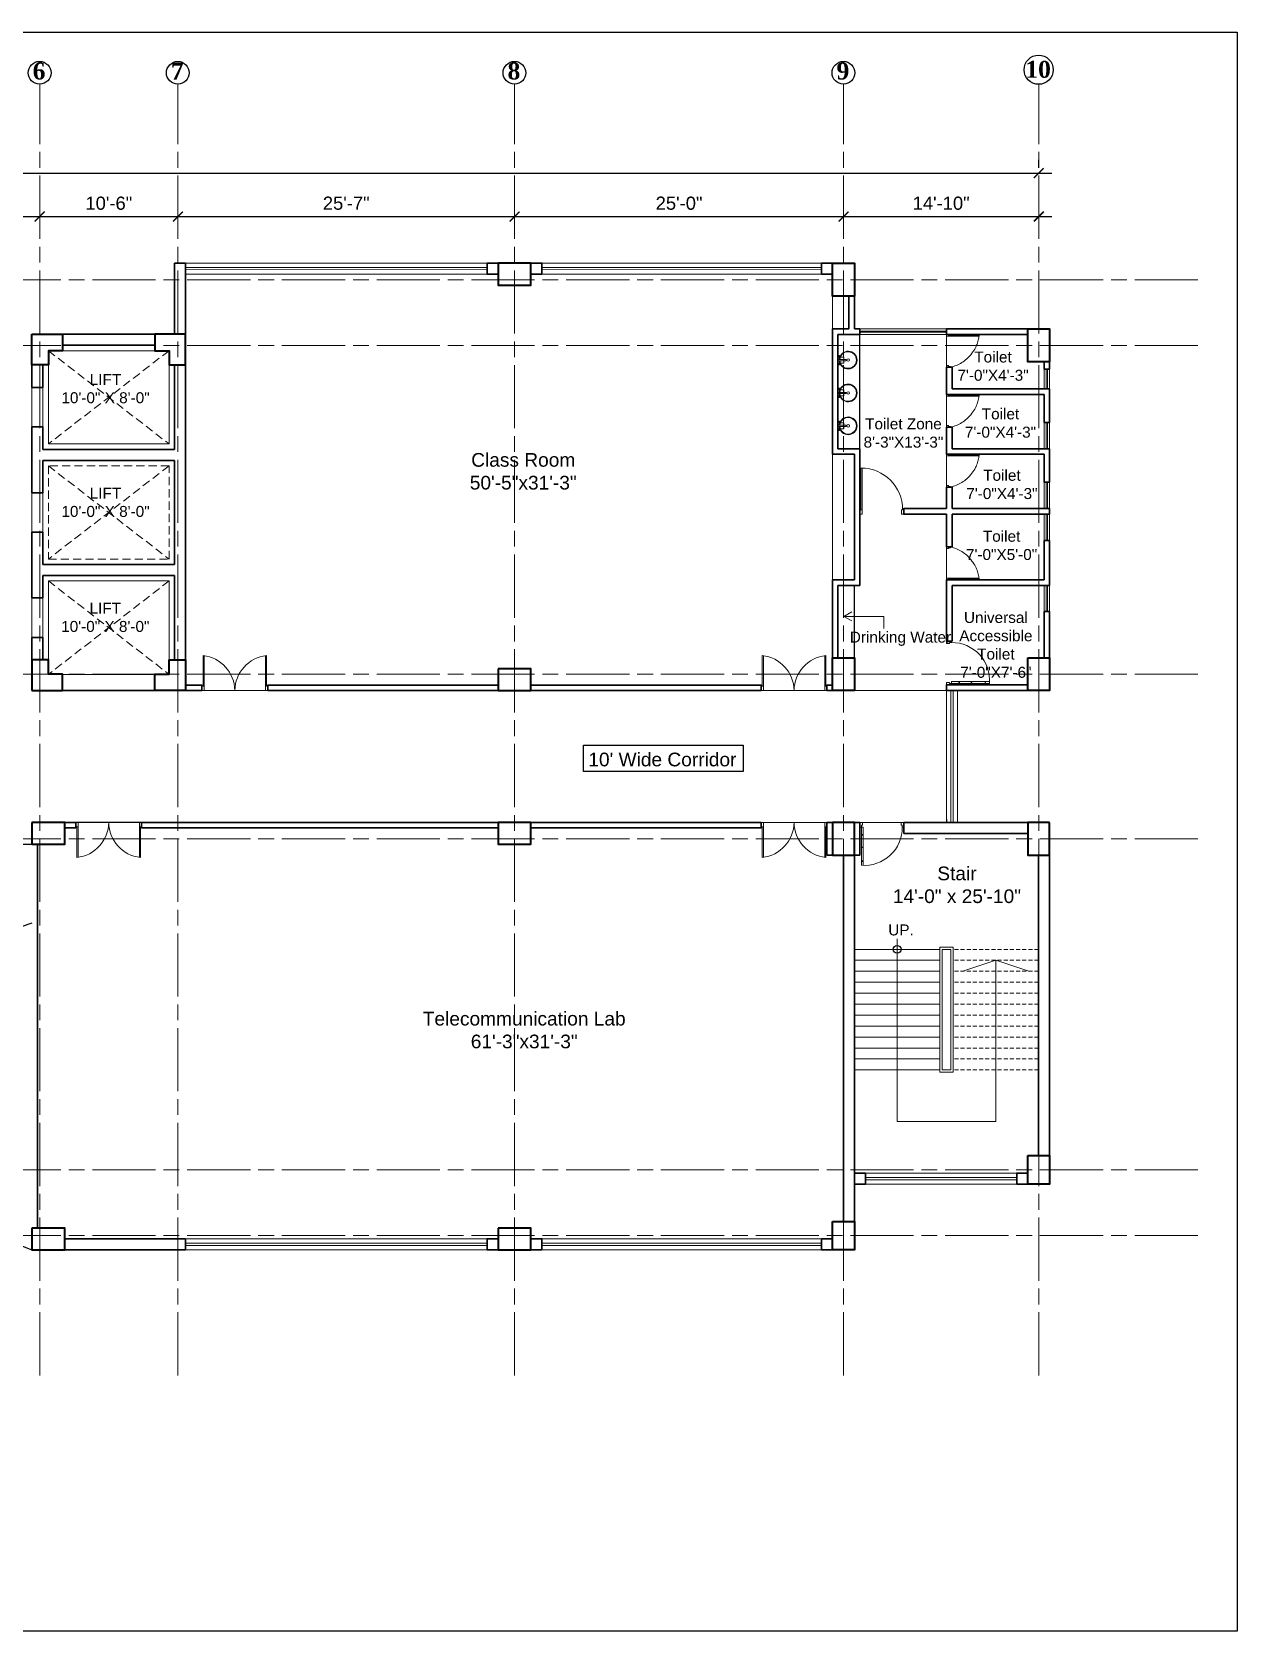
# Model space of a CAD drawing. Header units: inches. Extents: x -12 to 20935469, y -1604 to 24729220.
# Drawn here: x 20841483 to 20842581, y 24714434 to 24715893 of the extents above; entities that cross this region are included whole.
import ezdxf
from ezdxf import colors
from ezdxf.entities.mleader import LeaderData, LeaderLine
from ezdxf.math import Vec2, Vec3

# ---------------------------------------------------------------- set-up
doc = ezdxf.new("R2010")
doc.units = ezdxf.units.IN
doc.header["$LTSCALE"] = 0.03
doc.header["$MEASUREMENT"] = 0
doc.header["$PDMODE"] = 32
doc.header["$PDSIZE"] = 15
doc.linetypes.add('ACAD_ISO08W100', pattern=[36, 24, -3, 6, -3])
doc.linetypes.add('DASHED2', pattern=[0.375, 0.25, -0.125])
for name, color, linetype, lineweight in [('column', 1, 'Continuous', 40), ('Dim Line', 252, 'Continuous', 13), ('Door', 7, 'Continuous', 18), ('Dot', 253, 'Continuous', 0), ('Gas', 21, 'Continuous', 5), ('Glass Line', 252, 'Continuous', 9), ('Grid Line', 252, 'Continuous', 18), ('Hatch', 253, 'Continuous', 15), ('Main Wall', 7, 'Continuous', 30), ('RAIL', 23, 'Continuous', 13), ('STAIR', 46, 'Continuous', 15), ('TOILET FIXTURE', 142, 'Continuous', 5), ('wind.', 150, 'Continuous', 20)]:
    doc.layers.add(name, color=color, linetype=linetype, lineweight=lineweight)
doc.layers.add('FUR', color=251, linetype='Continuous')
doc.layers.add('TEXT', color=7, linetype='Continuous')
doc.styles.add('2', font='swisscl.ttf')
doc.styles.add('RomanS', font='arial.ttf', dxfattribs={"height": 12})
doc.styles.get("Standard").update_dxf_attribs({"font": 'timesbd.ttf'})
doc.dimstyles.new('Aec_Arch_I', dxfattribs={"dimscale": 96, "dimtxt": 12, "dimasz": 0.09375, "dimexe": 0.125, "dimexo": 0.125, "dimgap": 0.0625, "dimtad": 1, "dimdec": 0, "dimzin": 3, "dimdsep": 46, "dimlunit": 4, "dimtxsty": 'RomanS', "dimblk1": 'ARCHTICK', "dimblk2": 'ARCHTICK', "dimsah": 1, "dimcen": 0.09375, "dimdle": 0.125, "dimadec": 0, "dimazin": 0, "dimtfac": 0.75, "dimtdec": 0, "dimtmove": 2, "dimatfit": 3, "dimldrblk": 'ARCHTICK', "dimfxl": 1, "dimfrac": 1, "dimtolj": 1, "dimtzin": 0, "dimarcsym": 0})

# ---------------------------------------------------------------- blocks, each defined once
blk = doc.blocks.new('_ArchTick')
at = {"color": 0, "linetype": 'ByBlock', "lineweight": 35, "const_width": 0.15}
blk.add_lwpolyline([(-0.5, -0.5), (0.5, 0.5)], dxfattribs=at)
blk = doc.blocks.new('*D21')
at = {"layer": 'Defpoints', "color": 0, "transparency": 16777216}
for p in [(20831844.3, 24724578.2), (20832040.8, 24724578.2), (20832040.8, 24724578.2)]:
    blk.add_point(p, dxfattribs=at)
at = {"layer": 'Dim Line', "color": 0, "lineweight": -2, "transparency": 16777216}
for p, q in [((20831832.3, 24724578.2), (20832052.8, 24724578.2)), ((20831844.3, 24724566.2), (20831844.3, 24724566.2)), ((20832040.8, 24724566.2), (20832040.8, 24724566.2))]:
    blk.add_line(p, q, dxfattribs=at)
at = {"layer": 'Dim Line', "color": 0, "lineweight": -2, "transparency": 16777216, "xscale": 9, "yscale": 9, "zscale": 9, "rotation": 180}
blk.add_blockref('_ArchTick', (20831844.3, 24724578.2), dxfattribs=at)
at = {"layer": 'Dim Line', "color": 0, "lineweight": -2, "transparency": 16777216, "xscale": 9, "yscale": 9, "zscale": 9}
blk.add_blockref('_ArchTick', (20832040.8, 24724578.2), dxfattribs=at)
at = {"layer": 'Dim Line', "color": 0, "transparency": 16777216, "insert": (20831942.5, 24724590.3), "char_height": 12, "attachment_point": 5, "style": 'RomanS'}
blk.add_mtext('\\A1;16\'-5"', dxfattribs=at)
blk = doc.blocks.new('*D22')
at = {"layer": 'Defpoints', "color": 0, "transparency": 16777216}
for p in [(20832040.8, 24724578.2), (20832166.8, 24724578.2), (20832166.8, 24724578.2)]:
    blk.add_point(p, dxfattribs=at)
at = {"layer": 'Dim Line', "color": 0, "lineweight": -2, "transparency": 16777216}
for p, q in [((20832028.8, 24724578.2), (20832178.8, 24724578.2)), ((20832040.8, 24724566.2), (20832040.8, 24724566.2)), ((20832166.8, 24724566.2), (20832166.8, 24724566.2))]:
    blk.add_line(p, q, dxfattribs=at)
at = {"layer": 'Dim Line', "color": 0, "lineweight": -2, "transparency": 16777216, "xscale": 9, "yscale": 9, "zscale": 9, "rotation": 180}
blk.add_blockref('_ArchTick', (20832040.8, 24724578.2), dxfattribs=at)
at = {"layer": 'Dim Line', "color": 0, "lineweight": -2, "transparency": 16777216, "xscale": 9, "yscale": 9, "zscale": 9}
blk.add_blockref('_ArchTick', (20832166.8, 24724578.2), dxfattribs=at)
at = {"layer": 'Dim Line', "color": 0, "transparency": 16777216, "insert": (20832103.8, 24724590.3), "char_height": 12, "attachment_point": 5, "style": 'RomanS'}
blk.add_mtext('\\A1;10\'-6"', dxfattribs=at)
blk = doc.blocks.new('*D23')
at = {"layer": 'Defpoints', "color": 0, "transparency": 16777216}
for p in [(20832166.8, 24724578.2), (20832473.8, 24724578.2), (20832473.8, 24724578.2)]:
    blk.add_point(p, dxfattribs=at)
at = {"layer": 'Dim Line', "color": 0, "lineweight": -2, "transparency": 16777216}
for p, q in [((20832154.8, 24724578.2), (20832485.8, 24724578.2)), ((20832166.8, 24724566.2), (20832166.8, 24724566.2)), ((20832473.8, 24724566.2), (20832473.8, 24724566.2))]:
    blk.add_line(p, q, dxfattribs=at)
at = {"layer": 'Dim Line', "color": 0, "lineweight": -2, "transparency": 16777216, "xscale": 9, "yscale": 9, "zscale": 9, "rotation": 180}
blk.add_blockref('_ArchTick', (20832166.8, 24724578.2), dxfattribs=at)
at = {"layer": 'Dim Line', "color": 0, "lineweight": -2, "transparency": 16777216, "xscale": 9, "yscale": 9, "zscale": 9}
blk.add_blockref('_ArchTick', (20832473.8, 24724578.2), dxfattribs=at)
at = {"layer": 'Dim Line', "color": 0, "transparency": 16777216, "insert": (20832320.3, 24724590.3), "char_height": 12, "attachment_point": 5, "style": 'RomanS'}
blk.add_mtext('\\A1;25\'-7"', dxfattribs=at)
blk = doc.blocks.new('*D10')
at = {"layer": 'Defpoints', "color": 0, "transparency": 16777216}
for p in [(20832473.8, 24724578.2), (20832773.8, 24724578.2), (20832773.8, 24724578.2)]:
    blk.add_point(p, dxfattribs=at)
at = {"layer": 'Dim Line', "color": 0, "lineweight": -2, "transparency": 16777216}
blk.add_line((20832461.8, 24724578.2), (20832785.8, 24724578.2), dxfattribs=at)
at = {"layer": 'Dim Line', "color": 0, "lineweight": -2, "transparency": 16777216, "xscale": 9, "yscale": 9, "zscale": 9, "rotation": 180}
blk.add_blockref('_ArchTick', (20832473.8, 24724578.2), dxfattribs=at)
at = {"layer": 'Dim Line', "color": 0, "lineweight": -2, "transparency": 16777216, "xscale": 9, "yscale": 9, "zscale": 9}
blk.add_blockref('_ArchTick', (20832773.8, 24724578.2), dxfattribs=at)
at = {"layer": 'Dim Line', "color": 0, "transparency": 16777216, "insert": (20832623.8, 24724590.3), "char_height": 12, "attachment_point": 5, "style": 'RomanS'}
blk.add_mtext('\\A1;25\'-0"', dxfattribs=at)
blk = doc.blocks.new('*D11')
at = {"layer": 'Defpoints', "color": 0, "transparency": 16777216}
for p in [(20832773.8, 24724578.2), (20832951.8, 24724578.2), (20832951.8, 24724578.2)]:
    blk.add_point(p, dxfattribs=at)
at = {"layer": 'Dim Line', "color": 0, "lineweight": -2, "transparency": 16777216}
for p, q in [((20832761.8, 24724578.2), (20832963.8, 24724578.2)), ((20832951.8, 24724566.2), (20832951.8, 24724566.2))]:
    blk.add_line(p, q, dxfattribs=at)
at = {"layer": 'Dim Line', "color": 0, "lineweight": -2, "transparency": 16777216, "xscale": 9, "yscale": 9, "zscale": 9, "rotation": 180}
blk.add_blockref('_ArchTick', (20832773.8, 24724578.2), dxfattribs=at)
at = {"layer": 'Dim Line', "color": 0, "lineweight": -2, "transparency": 16777216, "xscale": 9, "yscale": 9, "zscale": 9}
blk.add_blockref('_ArchTick', (20832951.8, 24724578.2), dxfattribs=at)
at = {"layer": 'Dim Line', "color": 0, "transparency": 16777216, "insert": (20832862.8, 24724590.3), "char_height": 12, "attachment_point": 5, "style": 'RomanS'}
blk.add_mtext('\\A1;14\'-10"', dxfattribs=at)
blk = doc.blocks.new('*D13')
at = {"layer": 'Defpoints', "color": 0, "transparency": 16777216}
for p in [(20830948.3, 24724610.7), (20832951.8, 24724617.8), (20832951.8, 24724610.7)]:
    blk.add_point(p, dxfattribs=at)
at = {"layer": 'Dim Line', "color": 0, "lineweight": -2, "transparency": 16777216}
for p, q in [((20830948.3, 24724622.7), (20830948.3, 24724629.8)), ((20832951.8, 24724622.7), (20832951.8, 24724629.8)), ((20830936.3, 24724617.8), (20832963.8, 24724617.8))]:
    blk.add_line(p, q, dxfattribs=at)
at = {"layer": 'Dim Line', "color": 0, "lineweight": -2, "transparency": 16777216, "xscale": 9, "yscale": 9, "zscale": 9, "rotation": 180}
blk.add_blockref('_ArchTick', (20830948.3, 24724617.8), dxfattribs=at)
at = {"layer": 'Dim Line', "color": 0, "lineweight": -2, "transparency": 16777216, "xscale": 9, "yscale": 9, "zscale": 9}
blk.add_blockref('_ArchTick', (20832951.8, 24724617.8), dxfattribs=at)
at = {"layer": 'Dim Line', "color": 0, "transparency": 16777216, "insert": (20831950, 24724629.9), "char_height": 12, "attachment_point": 5, "style": 'RomanS'}
blk.add_mtext('\\A1;166\'-11"', dxfattribs=at)
blk = doc.blocks.new('A$C36295410')
at = {"layer": 'Door'}
for p, q in [((1, 4), (1, 32)), ((2, 0), (2, 32)), ((58, 0), (58, 32)), ((59, 4), (59, 32)), ((1, 5), (0, 5)), ((2, 4), (1, 4)), ((58, 4), (59, 4)), ((59, 5), (60, 5)), ((2, 0), (0, 0)), ((58, 0), (60, 0))]:
    blk.add_line(p, q, dxfattribs=at)
for centre, start, end in [((-2.5, -0.3), 0.5906, 83.7783), ((62.5, -0.3), 96.2217, 179.4094)]:
    blk.add_arc(centre, 32.5, start, end, dxfattribs=at)
blk = doc.blocks.new('Door_45')
at = {"layer": 'Door'}
for p, q in [((1.5, 5), (1.5, 44)), ((1.5, 40), (2.2, 40)), ((2.2, 40), (2.2, 39.5)), ((2.2, 39.5), (2.7, 39.5)), ((2.7, 39.5), (2.7, 40)), ((2.7, 40), (3.5, 40)), ((3.5, 44), (3.5, 5)), ((1.5, 25.8), (2.2, 25.8)), ((2.2, 25.8), (2.2, 25.3)), ((2.2, 25.3), (2.7, 25.3)), ((2.7, 25.8), (3.5, 25.8)), ((2.7, 25.3), (2.7, 25.8)), ((0, 0), (0, 5)), ((0, 5), (1.5, 5)), ((1.5, 12.6), (2.2, 12.6)), ((3.5, 5), (1.5, 5)), ((1.5, 5), (1.5, 3)), ((1.5, 3), (2.5, 3)), ((2.2, 12.6), (2.2, 13.1)), ((2.2, 13.1), (2.7, 13.1)), ((2.5, 3), (2.5, 0)), ((2.7, 13.1), (2.7, 12.6)), ((2.7, 12.6), (3.5, 12.6)), ((42.5, 3), (42.5, 0)), ((43.5, 3), (42.5, 3)), ((45, 5), (43.5, 5)), ((43.5, 5), (43.5, 3)), ((45, 0), (45, 5)), ((2.5, 0), (0, 0)), ((42.5, 0), (45, 0))]:
    blk.add_line(p, q, dxfattribs=at)
blk.add_arc((4.7, 5.3), 38.8, 359.6233, 94.6685, dxfattribs=at)
blk = doc.blocks.new('sssss-flat-876')
at = {"layer": 'Door', "linetype": 'Continuous', "ltscale": 3}
blk.add_line((3666.5, 84027.2), (3666.5, 84055.7), dxfattribs=at)
at = {"layer": 'Door', "linetype": 'Continuous', "ltscale": 3, "extrusion": (-7.21527e-09, -3.35624e-18, 1), "elevation": 0}
for points in [[(3666.5, 84057.2), (3666.5, 84055.7), (3668.4, 84055.7), (3668.4, 84056.5), (3670.2, 84056.5), (3670.2, 84057.2)], [(3668.4, 84055.7), (3696.2, 84055.7), (3696.2, 84056.5), (3668.4, 84056.5)]]:
    blk.add_lwpolyline(points, close=True, dxfattribs=at)
at = {"layer": 'Door', "linetype": 'Continuous', "ltscale": 3, "flags": 128}
blk.add_lwpolyline([(3670.2, 84027.2, 0.04096), (3675.5, 84028.9, 0.082496), (3684.9, 84034.8, 0.052187), (3689.7, 84040, 0.043988), (3692.9, 84045, 0.036571), (3694.8, 84049.6, 0.034751), (3695.9, 84054.2, 0.011435), (3696.2, 84055.7)], format="xyb", dxfattribs=at)
at = {"layer": 'Door', "linetype": 'Continuous', "ltscale": 3}
blk.add_lwpolyline([(3666.5, 84027.2), (3666.5, 84028.7), (3668.4, 84028.7), (3668.4, 84027.9), (3670.2, 84027.9), (3670.2, 84027.2)], close=True, dxfattribs=at)
blk = doc.blocks.new('7-flat-72')
at = {"layer": 'Glass Line', "color": 8, "ltscale": 20}
for p, q in [((-64478.7, 376960.5), (-64480.3, 376960.5)), ((-64480.3, 376959.5), (-64480.3, 376960.5)), ((-64480.3, 376959.5), (-64480.3, 376960.5)), ((-64478.7, 376959.5), (-64480.3, 376959.5)), ((-64480.3, 376959.1), (-64480.3, 376959.4)), ((-64478.7, 376959.4), (-64480.3, 376959.4)), ((-64478.7, 376959.1), (-64480.3, 376959.1)), ((-64480.2, 376959.4), (-64480.2, 376959.5)), ((-64480.1, 376959.5), (-64480.1, 376960.5)), ((-64479.9, 376959.5), (-64479.9, 376960.5)), ((-64479.5, 376959.5), (-64479.5, 376960.5)), ((-64479.1, 376959.5), (-64479.1, 376960.5)), ((-64478.9, 376959.5), (-64478.9, 376960.5)), ((-64478.9, 376959.4), (-64478.9, 376959.5)), ((-64478.8, 376959.5), (-64478.8, 376960.5)), ((-64478.7, 376959.5), (-64478.7, 376960.5)), ((-64478.7, 376959.1), (-64478.7, 376959.4)), ((-64475.1, 376959.4), (-64476.9, 376959.4)), ((-64476.9, 376959.1), (-64476.9, 376959.4)), ((-64475.1, 376959.1), (-64476.9, 376959.1)), ((-64476.6, 376959.4), (-64476.6, 376966.6)), ((-64475.5, 376966.6), (-64476.6, 376966.6)), ((-64475.5, 376959.4), (-64475.5, 376966.6)), ((-64475.1, 376959.1), (-64475.1, 376959.4)), ((-64473.3, 376960.5), (-64471.7, 376960.5)), ((-64473.3, 376959.5), (-64473.3, 376960.5)), ((-64473.3, 376959.5), (-64473.3, 376960.5)), ((-64473.3, 376959.5), (-64471.7, 376959.5)), ((-64473.3, 376959.1), (-64473.3, 376959.4)), ((-64473.3, 376959.4), (-64471.7, 376959.4)), ((-64473.3, 376959.1), (-64471.7, 376959.1)), ((-64473.1, 376959.5), (-64473.1, 376960.5)), ((-64473.1, 376959.4), (-64473.1, 376959.5)), ((-64472.9, 376959.5), (-64472.9, 376960.5)), ((-64472.5, 376959.5), (-64472.5, 376960.5)), ((-64472.1, 376959.5), (-64472.1, 376960.5)), ((-64471.9, 376959.5), (-64471.9, 376960.5)), ((-64471.9, 376959.4), (-64471.9, 376959.5)), ((-64471.8, 376959.5), (-64471.8, 376960.5)), ((-64471.7, 376959.5), (-64471.7, 376960.5)), ((-64471.7, 376959.1), (-64471.7, 376959.4))]:
    blk.add_line(p, q, dxfattribs=at)
blk.add_circle((-64476, 376968.4, 0), 1.08, dxfattribs=at)
for radius, start, end in [(8.1, 273.8334, 266.1883), (7.55, 274.115, 265.9068)]:
    blk.add_arc((-64476, 376968.4, 0), radius, start, end, dxfattribs=at)
blk = doc.blocks.new('SFSFSFS-flat-72')
at = {"layer": 'TOILET FIXTURE', "ltscale": 0.2}
blk.add_lwpolyline([(-3918.5, -3608.1), (-3918.5, -3602.7), (-3923.9, -3602.7), (-3923.9, -3608.1)], close=True, dxfattribs=at)
at = {"layer": 'TOILET FIXTURE', "ltscale": 20}
blk.add_blockref('7-flat-72', (60554.8, -380567.2), dxfattribs=at)
blk = doc.blocks.new('$D40')
at = {"layer": 'Door'}
for p, q in [((1, 4), (1, 42)), ((2, 0), (2, 42)), ((1, 5), (0, 5)), ((2, 0), (0, 0)), ((2, 4), (1, 4)), ((39, 4), (38, 4)), ((38, 4), (38, 0)), ((40, 0), (38, 0)), ((40, 5), (39, 5)), ((39, 5), (39, 4))]:
    blk.add_line(p, q, dxfattribs=at)
blk.add_arc((1, 4), 38, 0, 90, dxfattribs=at)
blk = doc.blocks.new('fff')
at = {"layer": 'Grid Line', "color": 252, "linetype": 'ACAD_ISO08W100', "lineweight": 9, "ltscale": 80, "true_color": 0x939598}
for p, q in [((20832040.8, 24723521.1), (20832040.8, 24724698.8)), ((20832166.8, 24723521.1), (20832166.8, 24724698.8)), ((20832473.8, 24723521.1), (20832473.8, 24724698.8)), ((20832773.8, 24723521.1), (20832773.8, 24724698.8)), ((20832951.8, 24723521.1), (20832951.8, 24724698.8)), ((20833096.9, 24724520.6), (20830726.1, 24724520.6)), ((20833096.9, 24724460.6), (20830726.1, 24724460.6)), ((20833096.9, 24724160.7), (20830726.1, 24724160.7)), ((20833096.9, 24724010.7), (20830726.1, 24724010.7)), ((20833096.9, 24723708.7), (20830726.1, 24723708.7)), ((20833096.9, 24723648.8), (20830726.1, 24723648.8))]:
    blk.add_line(p, q, dxfattribs=at)
at = {"layer": 'Dim Line'}
for base, p1, p2, picture, middle in [((20832951.7523, 24724617.8128), (20830948.3088, 24724610.7482), (20832951.7523, 24724610.7482), '*D13', (20831950.0306, 24724629.9397)), ((20832040.7792, 24724578.1666), (20831844.25, 24724578.1666), (20832040.7792, 24724578.1666), '*D21', (20831942.5146, 24724590.2934)), ((20832166.8, 24724578.2), (20832040.8, 24724578.2), (20832166.8, 24724578.2), '*D22', (20832103.8, 24724590.3)), ((20832473.8, 24724578.2), (20832166.8, 24724578.2), (20832473.8, 24724578.2), '*D23', (20832320.3, 24724590.3)), ((20832773.8, 24724578.2), (20832473.8, 24724578.2), (20832773.8, 24724578.2), '*D10', (20832623.8, 24724590.3)), ((20832951.8, 24724578.2), (20832773.8, 24724578.2), (20832951.8, 24724578.2), '*D11', (20832862.8, 24724590.3))]:
    dim = blk.add_linear_dim(base=base, p1=p1, p2=p2, dimstyle='Aec_Arch_I', dxfattribs=at)
    dim.commit()
    dim.dimension.update_dxf_attribs({"geometry": picture, "text_midpoint": middle})

msp = doc.modelspace()

# ---------------------------------------------------------------- linework, layer by layer
for p, q in [((20842237.6, 24715512.4), (20842237.6, 24715616.7)), ((20842410.6, 24715621.7), (20842410.6, 24715621.7)), ((20842232.6, 24715321.8), (20842232.6, 24715387.8)), ((20842321.6, 24715297), (20842316.6, 24715297)), ((20842316.6, 24715174.5), (20842316.6, 24715171.6)), ((20841617.6, 24715171.6), (20841482.6, 24715171.6)), ((20841617.6, 24715171.6), (20841617.6, 24715171.6)), ((20841125.1, 24715151.6), (20841482.6, 24715151.6)), ((20840585.1, 24715141.6), (20841482.6, 24714781.6)), ((20841482.6, 24715079.6), (20840585.1, 24714781.6))]:
    msp.add_line(p, q)
msp.add_lwpolyline([(20841985.7, 24715241.9), (20842131.3, 24715241.9), (20842131.3, 24715217.9), (20841985.7, 24715217.9)], close=True)
msp.add_circle((20842271.6, 24715055.8), 3.61)
at = {"layer": 'column', "lineweight": 40, "ltscale": 20}
for points in [[(20841907.6, 24715681.6), (20841907.6, 24715661.6), (20841937.6, 24715661.6), (20841937.6, 24715681.6)], [(20842212.6, 24715681.7), (20842232.6, 24715681.7), (20842232.6, 24715651.7), (20842212.6, 24715651.7)], [(20842390.6, 24715621.7), (20842410.6, 24715621.7), (20842410.6, 24715591.7), (20842390.6, 24715591.7)], [(20842212.6, 24715321.8), (20842232.6, 24715321.8), (20842232.6, 24715291.8), (20842212.6, 24715291.8)], [(20842390.6, 24715321.8), (20842410.6, 24715321.8), (20842410.6, 24715291.8), (20842390.6, 24715291.8)], [(20841907.6, 24715311.8), (20841907.6, 24715291.8), (20841937.6, 24715291.8), (20841937.6, 24715311.8)], [(20841482.6, 24715171.6), (20841482.6, 24715151.6), (20841512.6, 24715151.6), (20841512.6, 24715171.6)], [(20841907.6, 24715171.6), (20841907.6, 24715151.6), (20841937.6, 24715151.6), (20841937.6, 24715171.6)], [(20842232.6, 24715171.6), (20842212.6, 24715171.6), (20842212.6, 24715141.6), (20842232.6, 24715141.6)], [(20842410.6, 24715171.6), (20842390.6, 24715171.6), (20842390.6, 24715141.6), (20842410.6, 24715141.6)], [(20842390.6, 24714867.6), (20842410.6, 24714867.6), (20842410.6, 24714841.6), (20842390.6, 24714841.6)], [(20841482.6, 24714801.6), (20841482.6, 24714781.6), (20841512.6, 24714781.6), (20841512.6, 24714801.6)], [(20841907.6, 24714801.6), (20841907.6, 24714781.6), (20841937.6, 24714781.6), (20841937.6, 24714801.6)], [(20842212.6, 24714807.6), (20842232.6, 24714807.6), (20842232.6, 24714781.6), (20842212.6, 24714781.6)]]:
    msp.add_lwpolyline(points, close=True, dxfattribs=at)
for points in [[(20841482.6, 24715616.8), (20841510.6, 24715616.8), (20841510.6, 24715601.8), (20841497.6, 24715601.8), (20841497.6, 24715588.8), (20841482.6, 24715588.8), (20841482.6, 24715616.8)], [(20841622.6, 24715616.8), (20841594.6, 24715616.8), (20841594.6, 24715601.8), (20841607.6, 24715601.8), (20841607.6, 24715588.8), (20841622.6, 24715588.8), (20841622.6, 24715616.8)], [(20841482.6, 24715291.8), (20841510.6, 24715291.8), (20841510.6, 24715306.8), (20841497.6, 24715306.8), (20841497.6, 24715319.8), (20841482.6, 24715319.8), (20841482.6, 24715291.8)], [(20841622.6, 24715291.8), (20841594.6, 24715291.8), (20841594.6, 24715306.8), (20841607.6, 24715306.8), (20841607.6, 24715319.8), (20841622.6, 24715319.8), (20841622.6, 24715291.8)]]:
    msp.add_lwpolyline(points, dxfattribs=at)
at = {"layer": 'Defpoints'}
msp.add_lwpolyline([(20840142.6, 24715892.5), (20842581.5, 24715892.5), (20842581.5, 24714434), (20840142.6, 24714434)], close=True, dxfattribs=at)
at = {"layer": 'Dot', "linetype": 'DASHED2', "lineweight": 0, "ltscale": 1000}
for points in [[(20841497.6, 24715601.8), (20841607.6, 24715516.8), (20841607.6, 24715601.8), (20841497.6, 24715516.8)], [(20841497.6, 24715496.8), (20841607.6, 24715411.8), (20841607.6, 24715496.8), (20841497.6, 24715411.8)], [(20841497.6, 24715391.8), (20841607.7, 24715306.6), (20841607.7, 24715391.8), (20841497.6, 24715306.6)]]:
    msp.add_lwpolyline(points, dxfattribs=at)
msp.add_lwpolyline([(20841497.6, 24715411.8), (20841607.6, 24715411.8), (20841607.6, 24715496.8), (20841497.6, 24715496.8)], close=True, dxfattribs=at)
at = {"layer": 'Gas', "color": 0, "lineweight": 5}
for points in [[(20841497.6, 24715516.8), (20841607.6, 24715516.8), (20841607.6, 24715601.8), (20841497.6, 24715601.8)], [(20841497.6, 24715306.6), (20841607.7, 24715306.6), (20841607.7, 24715391.8), (20841497.6, 24715391.8)], [(20842310.6, 24715057.8), (20842322.6, 24715057.8), (20842322.6, 24714943.8), (20842310.6, 24714943.8)], [(20842312.6, 24715055.8), (20842320.6, 24715055.8), (20842320.6, 24714945.8), (20842312.6, 24714945.8)]]:
    msp.add_lwpolyline(points, close=True, dxfattribs=at)
at = {"layer": 'Hatch'}
for p, q in [((20842212.6, 24715621.7), (20842212.6, 24715651.6)), ((20841482.6, 24715291.8), (20842316.6, 24715291.8)), ((20842316.6, 24715171.6), (20841617.6, 24715171.6))]:
    msp.add_line(p, q, dxfattribs=at)
at = {"layer": 'Hatch', "lineweight": 5}
msp.add_line((20842212.6, 24715392.8), (20842212.6, 24715507.4), dxfattribs=at)
at = {"layer": 'Main Wall', "lineweight": 30}
for p, q in [((20841622.6, 24715319.8), (20841622.6, 24715681.6)), ((20841907.6, 24715681.7), (20841897.6, 24715681.7)), ((20841897.6, 24715681.7), (20841897.6, 24715671.7)), ((20841897.6, 24715671.7), (20841907.6, 24715671.7)), ((20842202.6, 24715681.7), (20842212.6, 24715681.7)), ((20842202.6, 24715671.7), (20842202.6, 24715681.7)), ((20842212.6, 24715671.7), (20842202.6, 24715671.7)), ((20842227.6, 24715621.7), (20842227.6, 24715651.7)), ((20842232.6, 24715621.7), (20842232.6, 24715651.7)), ((20841510.6, 24715616.8), (20841612.6, 24715616.8)), ((20842212.6, 24715507.4), (20842212.6, 24715621.7)), ((20842227.6, 24715621.7), (20842212.6, 24715621.7)), ((20842217.6, 24715512.4), (20842217.6, 24715616.7)), ((20842237.6, 24715616.7), (20842217.6, 24715616.7)), ((20842237.6, 24715621.7), (20842232.6, 24715621.7)), ((20842237.6, 24715616.7), (20842237.6, 24715621.7)), ((20842390.6, 24715621.7), (20842316.6, 24715621.7)), ((20842316.6, 24715616.7), (20842316.6, 24715621.7)), ((20842390.6, 24715616.7), (20842316.6, 24715616.7)), ((20841510.6, 24715606.8), (20841594.6, 24715606.8)), ((20842321.6, 24715586.7), (20842316.6, 24715586.7)), ((20842321.6, 24715586.7), (20842321.6, 24715567)), ((20842410.6, 24715585), (20842410.6, 24715591.7)), ((20841482.6, 24715568.3), (20841492.6, 24715568.3)), ((20842316.6, 24715562), (20842405.6, 24715562)), ((20842321.6, 24715567), (20842410.6, 24715567)), ((20842410.6, 24715536.4), (20842410.6, 24715567)), ((20841482.6, 24715532.3), (20841492.6, 24715532.3)), ((20842316.6, 24715532), (20842321.6, 24715532)), ((20842321.6, 24715532), (20842321.6, 24715512.4)), ((20841492.6, 24715511.8), (20841612.6, 24715511.8)), ((20842237.6, 24715512.4), (20842217.6, 24715512.4)), ((20842237.6, 24715457.8), (20842237.6, 24715512.4)), ((20842321.6, 24715512.4), (20842410.6, 24715512.4)), ((20842410.6, 24715481.8), (20842410.6, 24715512.4)), ((20841492.6, 24715501.8), (20841612.6, 24715501.8)), ((20842232.6, 24715507.4), (20842212.6, 24715507.4)), ((20842232.6, 24715392.8), (20842232.6, 24715507.4)), ((20842316.6, 24715507.4), (20842405.6, 24715507.4)), ((20842405.6, 24715507.4), (20842405.6, 24715481.8)), ((20842410.6, 24715481.8), (20842405.6, 24715481.8)), ((20841482.6, 24715472.3), (20841492.6, 24715472.3)), ((20842316.6, 24715477.4), (20842321.6, 24715477.4)), ((20842237.6, 24715387.8), (20842237.6, 24715457.8)), ((20842277.6, 24715452.8), (20842277.6, 24715457.8)), ((20842277.6, 24715452.8), (20842316.6, 24715452.8)), ((20842316.6, 24715422.8), (20842316.6, 24715452.8)), ((20842410.6, 24715457.8), (20842321.6, 24715457.8)), ((20842321.6, 24715452.8), (20842410.6, 24715452.8)), ((20842321.6, 24715422.8), (20842321.6, 24715452.8)), ((20842410.6, 24715452.8), (20842410.6, 24715457.8)), ((20841492.6, 24715436.3), (20841482.6, 24715436.3)), ((20842316.6, 24715422.8), (20842321.6, 24715422.8)), ((20842405.6, 24715428.8), (20842410.6, 24715428.8)), ((20842405.6, 24715428.8), (20842405.6, 24715392.8)), ((20842410.6, 24715387.8), (20842410.6, 24715428.8)), ((20841492.6, 24715406.8), (20841612.6, 24715406.8)), ((20841492.6, 24715396.8), (20841612.6, 24715396.8)), ((20842212.6, 24715321.8), (20842212.6, 24715392.8)), ((20842232.6, 24715392.8), (20842212.6, 24715392.8)), ((20842316.6, 24715337), (20842316.6, 24715392.8)), ((20842316.6, 24715392.8), (20842405.6, 24715392.8)), ((20842217.6, 24715321.8), (20842217.6, 24715387.8)), ((20842237.6, 24715387.8), (20842217.6, 24715387.8)), ((20842321.6, 24715337), (20842321.6, 24715387.8)), ((20842321.6, 24715387.8), (20842410.6, 24715387.8)), ((20841492.6, 24715376.3), (20841482.6, 24715376.3)), ((20842405.6, 24715363.8), (20842405.6, 24715321.8)), ((20842405.6, 24715363.8), (20842410.6, 24715363.8)), ((20842410.6, 24715321.8), (20842410.6, 24715363.8)), ((20841492.6, 24715340.3), (20841482.6, 24715340.3)), ((20842316.6, 24715337), (20842321.6, 24715337)), ((20841510.6, 24715291.8), (20841594.6, 24715291.8)), ((20841510.6, 24715291.8), (20841594.6, 24715291.8)), ((20841622.6, 24715296.8), (20841622.6, 24715296.8)), ((20841637.6, 24715296.8), (20841622.6, 24715296.8)), ((20841637.6, 24715291.8), (20841622.6, 24715291.8)), ((20841637.6, 24715291.8), (20841637.6, 24715296.8)), ((20841907.6, 24715296.8), (20841697.6, 24715296.8)), ((20841697.6, 24715291.8), (20841697.6, 24715296.8)), ((20841907.6, 24715291.8), (20841697.6, 24715291.8)), ((20842147.6, 24715296.9), (20841937.6, 24715296.9)), ((20842147.6, 24715291.8), (20841937.6, 24715291.8)), ((20842147.6, 24715296.9), (20842147.6, 24715291.8)), ((20842147.6, 24715291.8), (20842147.6, 24715296.9)), ((20842316.6, 24715297), (20842390.6, 24715297)), ((20842316.6, 24715297), (20842316.6, 24715291.9)), ((20842316.6, 24715291.9), (20842390.6, 24715291.9)), ((20841582.6, 24715166.6), (20841582.6, 24715171.6)), ((20841582.6, 24715171.6), (20841907.6, 24715171.6)), ((20841582.6, 24715166.6), (20841907.6, 24715166.6)), ((20841937.6, 24715171.6), (20842147.6, 24715171.6)), ((20841937.6, 24715166.6), (20842147.6, 24715166.6)), ((20842147.6, 24715171.6), (20842147.6, 24715166.6)), ((20842207.6, 24715171.6), (20842212.6, 24715171.6)), ((20842207.6, 24715141.6), (20842207.6, 24715171.6)), ((20842222.6, 24715171.6), (20842232.6, 24715171.6)), ((20842237.6, 24715171.6), (20842232.6, 24715171.6)), ((20842237.6, 24715141.6), (20842237.6, 24715171.6)), ((20842277.6, 24715171.6), (20842390.6, 24715171.6)), ((20842277.6, 24715171.6), (20842277.6, 24715161.6)), ((20842277.6, 24715161.6), (20842390.6, 24715161.6)), ((20842212.6, 24715141.6), (20842207.6, 24715141.6)), ((20842222.6, 24714807.6), (20842222.6, 24715141.6)), ((20842232.6, 24714807.6), (20842232.6, 24715141.6)), ((20842232.6, 24715141.6), (20842237.6, 24715141.6)), ((20842400.6, 24715141.6), (20842400.6, 24714867.6)), ((20842410.6, 24715141.6), (20842410.6, 24714867.6)), ((20842242.6, 24714851.7), (20842242.6, 24714841.7))]:
    msp.add_line(p, q, dxfattribs=at)
for points in [[(20841612.6, 24715616.8), (20841612.6, 24715681.6), (20841622.6, 24715681.6)], [(20841937.6, 24715681.7), (20841947.6, 24715681.7), (20841947.6, 24715671.7), (20841937.6, 24715671.7)], [(20841482.6, 24715588.8), (20841482.6, 24715568.3)], [(20841492.6, 24715588.8), (20841492.6, 24715568.3)], [(20841612.6, 24715511.8), (20841612.6, 24715588.8)], [(20842316.6, 24715586.7), (20842316.6, 24715562)], [(20842405.6, 24715591.7), (20842405.6, 24715585)], [(20842405.6, 24715585), (20842410.6, 24715585)], [(20842405.6, 24715562), (20842405.6, 24715536.4)], [(20841482.6, 24715532.3), (20841482.6, 24715472.3)], [(20841492.6, 24715532.3), (20841492.6, 24715511.8)], [(20842316.6, 24715532), (20842316.6, 24715507.4)], [(20842405.6, 24715536.4), (20842410.6, 24715536.4)], [(20841492.6, 24715501.8), (20841492.6, 24715472.3)], [(20841612.6, 24715406.8), (20841612.6, 24715501.8)], [(20842316.6, 24715477.4), (20842316.6, 24715457.8)], [(20842321.6, 24715477.4), (20842321.6, 24715457.8)], [(20842316.6, 24715457.8), (20842277.6, 24715457.8)], [(20841482.6, 24715436.3), (20841482.6, 24715376.3)], [(20841492.6, 24715436.3), (20841492.6, 24715406.8)], [(20841492.6, 24715396.8), (20841492.6, 24715376.3)], [(20841612.6, 24715319.8), (20841612.6, 24715396.8)], [(20841482.6, 24715340.3), (20841482.6, 24715319.8), (20841482.6, 24715319.8)], [(20841492.6, 24715340.3), (20841492.6, 24715319.8)], [(20841522.6, 24715171.6), (20841522.6, 24715166.6), (20841512.6, 24715166.6)], [(20841522.6, 24715171.6), (20841512.6, 24715171.6)], [(20841832.2, 24715171.6), (20841867.2, 24715171.6)], [(20841832.2, 24715166.6), (20841867.2, 24715166.6)], [(20841487.6, 24715151.6), (20841487.6, 24714801.6)], [(20842242.6, 24714841.7), (20842232.6, 24714841.7), (20842232.6, 24714851.7), (20842242.6, 24714851.7)], [(20842390.6, 24714841.7), (20842380.6, 24714841.7), (20842380.6, 24714851.7), (20842390.6, 24714851.7)], [(20841622.6, 24714781.6), (20841622.6, 24714791.6), (20841512.6, 24714791.6)], [(20841622.6, 24714781.6), (20841512.6, 24714781.6)], [(20841907.6, 24714781.8), (20841897.6, 24714781.8), (20841897.6, 24714791.8), (20841907.6, 24714791.8)], [(20841937.6, 24714791.8), (20841947.6, 24714791.8), (20841947.6, 24714781.8), (20841937.6, 24714781.8)], [(20842212.6, 24714781.8), (20842202.6, 24714781.8), (20842202.6, 24714791.8), (20842212.6, 24714791.8)]]:
    msp.add_lwpolyline(points, dxfattribs=at)
at = {"layer": 'Main Wall', "lineweight": 13}
for points in [[(20841482.6, 24715532.3), (20841492.6, 24715532.3), (20841492.6, 24715568.3), (20841482.6, 24715568.3)], [(20841482.6, 24715436.3), (20841492.6, 24715436.3), (20841492.6, 24715472.3), (20841482.6, 24715472.3)], [(20841482.6, 24715340.3), (20841492.6, 24715340.3), (20841492.6, 24715376.3), (20841482.6, 24715376.3)]]:
    msp.add_lwpolyline(points, close=True, dxfattribs=at)
at = {"layer": 'Main Wall', "lineweight": 30}
msp.add_lwpolyline([(20842207.6, 24715296.8), (20842212.6, 24715296.8), (20842212.6, 24715291.8), (20842207.6, 24715291.8)], close=True, dxfattribs=at)
at = {"layer": 'RAIL', "lineweight": 9}
for p, q in [((20842271.6, 24715065.5), (20842271.6, 24714898.8)), ((20842331.6, 24715035.8), (20842361.6, 24715045.8)), ((20842361.6, 24714898.8), (20842361.6, 24715045.8)), ((20842361.6, 24715045.8), (20842391.6, 24715035.8)), ((20842232.6, 24715035.8), (20842310.6, 24715035.8)), ((20842271.6, 24714898.8), (20842361.6, 24714898.8))]:
    msp.add_line(p, q, dxfattribs=at)
at = {"layer": 'STAIR', "color": 253, "lineweight": 5}
for p, q in [((20842223, 24715359.5), (20842230.3, 24715363.5)), ((20842223, 24715359.5), (20842259.3, 24715359.5)), ((20842223, 24715359.5), (20842230.3, 24715355.5)), ((20842259.3, 24715359.5), (20842259.3, 24715348.3))]:
    msp.add_line(p, q, dxfattribs=at)
at = {"layer": 'STAIR', "color": 32, "lineweight": 5}
for p, q in [((20842310.6, 24715055.8), (20842232.6, 24715055.8)), ((20842310.6, 24715045.8), (20842232.6, 24715045.8)), ((20842292.6, 24715035.8), (20842232.6, 24715035.8)), ((20842310.6, 24715025.8), (20842232.6, 24715025.8)), ((20842310.6, 24715015.8), (20842232.6, 24715015.8)), ((20842310.6, 24715005.8), (20842232.6, 24715005.8)), ((20842310.6, 24714995.8), (20842232.6, 24714995.8)), ((20842310.6, 24714985.8), (20842232.6, 24714985.8)), ((20842310.6, 24714975.8), (20842232.6, 24714975.8)), ((20842310.6, 24714965.8), (20842232.6, 24714965.8)), ((20842310.6, 24714955.8), (20842232.6, 24714955.8)), ((20842310.6, 24714945.8), (20842232.6, 24714945.8))]:
    msp.add_line(p, q, dxfattribs=at)
at = {"layer": 'STAIR', "color": 32, "linetype": 'DASHED2', "lineweight": 5, "ltscale": 500}
for p, q in [((20842400.6, 24715055.8), (20842322.6, 24715055.8)), ((20842400.6, 24715045.8), (20842322.6, 24715045.8)), ((20842400.6, 24715035.8), (20842322.6, 24715035.8)), ((20842400.6, 24715025.8), (20842322.6, 24715025.8)), ((20842400.6, 24715015.8), (20842322.6, 24715015.8)), ((20842400.6, 24715005.8), (20842322.6, 24715005.8)), ((20842400.6, 24714995.8), (20842322.6, 24714995.8)), ((20842400.6, 24714985.8), (20842322.6, 24714985.8)), ((20842400.6, 24714975.8), (20842322.6, 24714975.8)), ((20842400.6, 24714965.8), (20842322.6, 24714965.8)), ((20842400.6, 24714955.8), (20842322.6, 24714955.8)), ((20842400.6, 24714945.8), (20842322.6, 24714945.8))]:
    msp.add_line(p, q, dxfattribs=at)
at = {"layer": 'TEXT'}
for centre, radius in [((20841489.6, 24715855.3), 10.4), ((20841615.6, 24715855.3), 10.4), ((20841922.6, 24715855.3), 10.4), ((20842222.6, 24715855.3), 10.4), ((20842400.6, 24715858.1), 13.3)]:
    msp.add_circle(centre, radius, dxfattribs=at)
at = {"layer": 'wind.', "lineweight": 5}
for p, q in [((20841897.6, 24715681.7), (20841622.6, 24715681.7)), ((20841622.6, 24715677.7), (20841897.6, 24715677.8)), ((20841622.6, 24715675.7), (20841897.6, 24715675.8)), ((20841897.6, 24715671.7), (20841622.6, 24715671.7)), ((20841947.6, 24715681.7), (20842202.6, 24715681.7)), ((20841947.6, 24715677.7), (20842202.6, 24715677.8)), ((20841947.6, 24715675.7), (20842202.6, 24715675.8)), ((20841947.6, 24715671.7), (20842202.6, 24715671.7)), ((20842316.6, 24715621.7), (20842237.6, 24715621.7)), ((20842316.6, 24715619.7), (20842237.6, 24715619.7)), ((20842316.6, 24715618.7), (20842237.6, 24715618.7)), ((20842316.6, 24715616.7), (20842237.6, 24715616.7)), ((20842405.6, 24715567), (20842405.6, 24715585)), ((20842407.6, 24715567), (20842407.6, 24715585)), ((20842408.6, 24715567), (20842408.6, 24715585)), ((20842410.6, 24715567), (20842410.6, 24715585)), ((20842405.6, 24715512.4), (20842405.6, 24715536.4)), ((20842407.6, 24715512.4), (20842407.6, 24715536.4)), ((20842408.6, 24715512.4), (20842408.6, 24715536.4)), ((20842410.6, 24715512.4), (20842410.6, 24715536.4)), ((20842405.6, 24715457.8), (20842405.6, 24715481.8)), ((20842407.6, 24715457.8), (20842407.6, 24715481.8)), ((20842408.6, 24715457.8), (20842408.6, 24715481.8)), ((20842410.6, 24715457.8), (20842410.6, 24715481.8)), ((20842405.6, 24715428.8), (20842405.6, 24715452.8)), ((20842407.6, 24715428.8), (20842407.6, 24715452.8)), ((20842408.6, 24715428.8), (20842408.6, 24715452.8)), ((20842410.6, 24715428.8), (20842410.6, 24715452.8)), ((20842405.6, 24715363.8), (20842405.6, 24715387.8)), ((20842407.6, 24715363.8), (20842407.6, 24715387.8)), ((20842408.6, 24715363.8), (20842408.6, 24715387.8)), ((20842410.6, 24715363.8), (20842410.6, 24715387.8)), ((20842316.6, 24715291.8), (20842316.6, 24715174.5)), ((20842316.6, 24715171.6), (20842316.6, 24715291.7)), ((20842320.6, 24715171.6), (20842320.6, 24715291.7)), ((20842322.6, 24715171.6), (20842322.6, 24715291.7)), ((20842326.6, 24715171.6), (20842326.6, 24715291.7)), ((20842380.6, 24714851.7), (20842242.6, 24714851.7)), ((20842380.6, 24714847.7), (20842242.6, 24714847.7)), ((20842380.6, 24714845.7), (20842242.6, 24714845.7)), ((20842380.6, 24714841.7), (20842242.6, 24714841.7)), ((20841622.6, 24714791.8), (20841897.6, 24714791.8)), ((20841622.6, 24714787.8), (20841897.6, 24714787.8)), ((20841622.6, 24714785.8), (20841897.6, 24714785.8)), ((20841622.6, 24714781.8), (20841897.6, 24714781.8)), ((20841947.6, 24714791.8), (20842202.6, 24714791.8)), ((20841947.6, 24714787.8), (20842202.6, 24714787.8)), ((20841947.6, 24714787.8), (20842202.6, 24714787.8)), ((20841947.6, 24714785.8), (20842202.6, 24714785.8)), ((20841947.6, 24714785.8), (20842202.6, 24714785.8)), ((20841947.6, 24714781.8), (20842202.6, 24714781.8))]:
    msp.add_line(p, q, dxfattribs=at)

# ---------------------------------------------------------------- block references
msp.add_blockref('fff', (9448.9, -8854))
at = {"layer": 'Door', "ltscale": 20}
for p in [(20838650.1, 24631559.5), (20838650.1, 24631504.8), (20838650.1, 24631450.2)]:
    msp.add_blockref('sssss-flat-876', p, dxfattribs=at)
at = {"layer": 'Door'}
msp.add_blockref('$D40', (20842237.6, 24715452.8), dxfattribs=at)
at = {"layer": 'Door', "ltscale": 20, "xscale": -1, "rotation": 180}
msp.add_blockref('sssss-flat-876', (20838650.1, 24799450), dxfattribs=at)
at = {"layer": 'Door', "color": 250, "ltscale": 20, "xscale": -0.8888888888759539, "yscale": 0.8888888888759539, "zscale": 0.8888888888759539}
for p, rotation in [((20842316.7, 24715297), 270), ((20842237.6, 24715171.6), 180)]:
    msp.add_blockref('Door_45', p, dxfattribs=dict(at, rotation=rotation))
at = {"layer": 'FUR'}
for p in [(20841637.6, 24715291.8), (20842147.6, 24715291.8)]:
    msp.add_blockref('A$C36295410', p, dxfattribs=at)
at = {"layer": 'FUR', "xscale": -1, "rotation": 180}
for p in [(20841522.6, 24715171.6), (20842147.6, 24715171.6)]:
    msp.add_blockref('A$C36295410', p, dxfattribs=at)
at = {"layer": 'TOILET FIXTURE', "ltscale": 20, "xscale": -1, "rotation": 270}
for p in [(20845825.7, 24719514.5), (20845825.7, 24719484.5), (20845825.7, 24719454.5)]:
    msp.add_blockref('SFSFSFS-flat-72', p, dxfattribs=at)

# ---------------------------------------------------------------- texts
at = {"layer": 'TEXT', "char_height": 15.44, "width": 227.458, "attachment_point": 8, "rotation": 0}
for s, insert in [('\\A1;6', (20841489.1, 24715849)), ('\\A1;7', (20841615.1, 24715849)), ('\\A1;8', (20841922.1, 24715849)), ('\\A1;9', (20842222.1, 24715849)), ('\\A1;10', (20842400.1, 24715850.5))]:
    msp.add_mtext(s, dxfattribs=dict(at, insert=insert))
at = {"layer": 'TEXT', "color": 30, "lineweight": 5, "ltscale": 20, "attachment_point": 2, "style": '2'}
for s, width, gutter_width, insert, char_height in [('{\\fArial|b0|i0|c0|p34;\\C0;Toilet \\P7\'-0"X4\'-3"}', 104.76, 0.5, (20842359, 24715601.1), 10), ('\\pxsm1;{\\fArial|b0|i0|c0|p34;\\C0;LIFT\\P10\'-0" X 8\'-0" }', 235.592, 0.75, (20841549.7, 24715580.6), 10), ('{\\fArial|b0|i0|c0|p34;\\C0;Toilet Zone\\P8\'-3"X13\'-3"}', 104.76, 0.5, (20842277.3, 24715540.1), 10), ('{\\fArial|b0|i0|c0|p34;\\C0;Toilet \\P7\'-0"X4\'-3"}', 104.76, 0.5, (20842365.8, 24715549.2), 10), ('\\pxsm1,qc;{\\fArial|b0|i0|c0|p34;\\C0;Class Room \\P50\'-5"x31\'-3"}', 321.423, 0.5, (20841930.6, 24715508.5), 12.476), ('{\\fArial|b0|i0|c0|p34;\\C0;Toilet \\P7\'-0"X4\'-3"}', 104.76, 0.5, (20842367.1, 24715493.2), 10), ('\\pxsm1;{\\fArial|b0|i0|c0|p34;\\C0;LIFT\\P10\'-0" X 8\'-0" }', 235.592, 0.75, (20841549.7, 24715476.9), 10), ('{\\fArial|b0|i0|c0|p34;\\C0;Toilet \\P7\'-0"X5\'-0"}', 104.76, 0.5, (20842366.8, 24715437.6), 10), ('\\pxsm1;{\\fArial|b0|i0|c0|p34;\\C0;LIFT\\P10\'-0" X 8\'-0" }', 235.592, 0.75, (20841549.5, 24715372), 10), ('{\\fArial|b0|i0|c0|p34;\\C0;Universal Accessible Toilet\\P7\'-0"X7\'-6"}', 88.036, 0.35, (20842361.6, 24715363.5), 10), ('\\pxsm1;{\\fArial|b0|i0|c0|p34;\\C0;Drinking Water }', 88.563, 0.282, (20842274.6, 24715345.6), 10), ("\\pxsm1,qc;{\\fArial|b0|i0|c0|p34;\\C0;10' Wide Corridor}", 227.89, 0.75, (20842057.5, 24715235.2), 12.476), ('\\pxsm1;{\\fArial|b0|i0|c0|p34;\\C0;Stair\\P14\'-0" x 25\'-10"  }', 153.305, 0.282, (20842326.1, 24715131.3), 12.476), ('{\\fArial|b0|i0|c0|p34;\\C0;UP.}', 104.76, 0.5, (20842275.1, 24715078.5), 10), ('\\pxsm1,qc;{\\fArial|b0|i0|c0|p34;\\C0;Telecommunication Lab\\P61\'-3"x31\'-3"}', 321.423, 0.5, (20841931.5, 24714998.8), 12.476)]:
    msp.add_mtext_dynamic_manual_height_columns(s, width=width, gutter_width=gutter_width, heights=[0], dxfattribs=dict(at, insert=insert, char_height=char_height))

# ---------------------------------------------------------------- leaders
at = {"layer": 'TEXT', "lineweight": 5, "ltscale": 20}
ml = msp.add_multileader_mtext('Standard', dxfattribs=at)
ml.set_content('{\\fArial|b0|i0|c0|p34; Fire Duct}', color=256)
ml.set_leader_properties()
ml.build(insert=Vec2(0, 0))
ml.multileader.update_dxf_attribs({"text_right_attachment_type": 6, "dogleg_length": 0.36, "arrow_head_size": 10})
ctx = ml.context
ctx.base_point, ctx.char_height, ctx.arrow_head_size, ctx.landing_gap_size, ctx.plane_origin = Vec3(20841277.9, 24715256.2), 10, 10, 0.09, Vec3(20841255.4, 24715304.1)
ctx.right_attachment = 6
notes = []
notes.append((ctx, [(0, (1, 1, 0), (20841255.4, 24715256.2), (1, 0), 22.5, [(0, [(20841255.4, 24715304.1)], 0, [])])]))
ctx.mtext.insert, ctx.mtext.width, ctx.mtext.defined_height, ctx.mtext.flow_direction = Vec3(20841278, 24715261.3), 232.704, 29.8, 5
for ctx, leaders in notes:
    for number, flags, end, landing, length, lines in leaders:
        leader = LeaderData()
        leader.index, (leader.has_last_leader_line, leader.has_dogleg_vector, leader.attachment_direction) = number, flags
        leader.last_leader_point, leader.dogleg_vector, leader.dogleg_length = Vec3(end), Vec3(landing), length
        for number, points, colour, breaks in lines:
            line = LeaderLine()
            line.index, line.vertices, line.color, line.breaks = number, Vec3.list(points), colors.encode_raw_color(colour), breaks
            leader.lines.append(line)
        ctx.leaders.append(leader)

doc.saveas('drawing.dxf')
